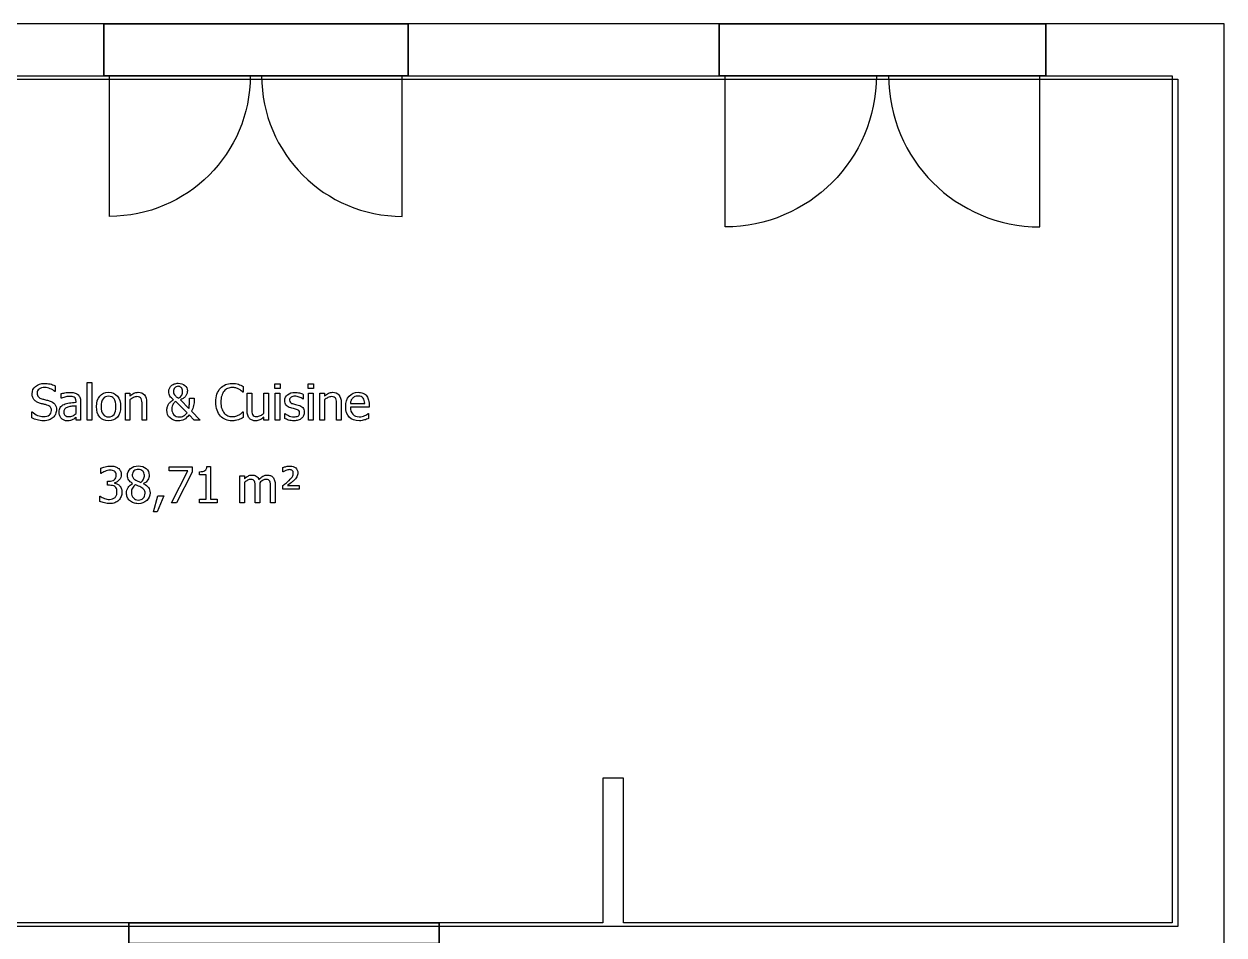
# Model space of a CAD drawing. Extents: x 1 to 1199, y 1 to 1014.
# Drawn here: x 619 to 1199, y 458 to 898 of the extents above; entities that cross this region are included whole.
import ezdxf

# ---------------------------------------------------------------- set-up
doc = ezdxf.new("R2010")
doc.units = 0
doc.layers.get('0').update_dxf_attribs({"linetype": 'CONTINUOUS'})

msp = doc.modelspace()

# ---------------------------------------------------------------- linework, layer by layer
at = {"color": 7}
for points in [[(216.076721, 898.273952), (216.076721, 898.174068), (203.437614, 898.174068), (203.437653, 458.744381), (203.437653, 1.273983), (808.648499, 1.273983), (1198.57666, 1.274044), (1198.57666, 458.744381), (1198.57666, 898.273952)], [(657.18396, 898.274326), (804.18396, 898.274326), (804.18396, 873.273693), (657.18396, 873.273693), (657.18396, 898.274326), (657.18396, 898.274326), (804.18396, 898.274326), (804.18396, 873.273693), (657.18396, 873.273693), (657.18396, 898.274326)], [(657.18396, 898.273952), (657.18396, 873.273952), (804.18396, 873.273952), (804.18396, 898.273952), (657.18396, 898.273952), (657.18396, 873.273952), (804.18396, 873.273952), (804.18396, 898.273952)], [(954.502991, 898.274326), (1112.502991, 898.274326), (1112.502991, 873.273693), (954.502991, 873.273693), (954.502991, 898.274326), (954.502991, 898.274326), (1112.502991, 898.274326), (1112.502991, 873.273693), (954.502991, 873.273693), (954.502991, 898.274326)], [(954.502991, 898.273952), (954.502991, 873.273952), (1112.502991, 873.273952), (1112.502991, 898.273952), (954.502991, 898.273952), (954.502991, 873.273952), (1112.502991, 873.273952), (1112.502991, 898.273952)], [(1173.57666, 873.273952), (1173.57666, 463.744381), (908.341736, 463.744381), (908.341736, 533.74432), (898.341736, 533.74432), (898.341736, 463.744381), (228.437652, 463.744381), (228.437617, 873.273952)], [(1176.314552, 462.019605), (231.175689, 462.019707), (231.175723, 871.549187), (1176.31457, 871.549192)], [(651.2915, 706.784), (649.088375, 706.784), (649.088375, 725.018375), (651.2915, 725.018375), (651.2915, 706.784)], [(742.314938, 722.06525), (739.799313, 722.06525), (739.799313, 724.3465), (742.314938, 724.3465), (742.314938, 722.06525)], [(742.158688, 706.784), (739.955563, 706.784), (739.955563, 719.87775), (742.158688, 719.87775), (742.158688, 706.784)], [(758.51025, 722.06525), (755.994625, 722.06525), (755.994625, 724.3465), (758.51025, 724.3465), (758.51025, 722.06525)], [(758.354, 706.784), (756.150875, 706.784), (756.150875, 719.87775), (758.354, 719.87775), (758.354, 706.784)], [(693.080563, 717.4715)], [(643.756344, 710.00275)], [(663.025875, 713.330875)], [(665.2915, 713.330875)], [(697.377438, 710.31525)], [(628.119625, 706.4715)], [(719.111813, 706.4715)], [(748.939938, 706.4715)], [(780.658688, 706.4715)], [(660.147375, 682.56525)], [(676.764563, 680.174625)], [(699.866125, 681.62775), (692.31925, 666.784), (689.81925, 666.784), (697.81925, 682.19025), (688.788, 682.19025), (688.788, 684.237125), (699.866125, 684.237125), (699.866125, 681.62775)], [(677.092688, 671.424625)], [(686.2255, 670.12775), (682.94425, 662.44025), (681.241125, 662.44025), (683.303625, 670.12775), (686.2255, 670.12775)], [(673.811438, 666.37775)], [(669.210995, 463.744381), (669.210994, 453.744381), (819.210999, 453.744381), (819.210999, 463.744381), (669.210995, 463.744381), (669.210994, 453.744381), (819.210999, 453.744381), (819.210999, 463.744381)], [(669.210999, 463.744686), (819.210999, 463.744686), (819.210999, 453.744075), (669.210999, 453.744075), (669.210999, 463.744686), (669.210999, 463.744686), (819.210999, 463.744686), (819.210999, 453.744075), (669.210999, 453.744075), (669.210999, 463.744686)]]:
    msp.add_lwpolyline(points, close=True, dxfattribs=at)
for points in [[(659.940216, 805.28619), (659.940216, 873.273693), (727.927734, 873.273693)], [(801.427673, 805.28619), (801.427734, 873.273693), (733.440186, 873.273693)], [(957.465515, 800.198696), (957.465515, 873.273693), (1030.540527, 873.273693)], [(1109.540466, 800.198696), (1109.540466, 873.273693), (1036.465454, 873.273693)], [(633.57275, 723.424625), (633.57275, 720.643375), (633.400875, 720.643375)], [(636.725094, 717.362125), (636.600094, 717.362125), (636.600094, 719.5965)], [(669.76025, 716.56525), (669.76025, 706.784), (667.557125, 706.784), (667.557125, 719.87775), (669.76025, 719.87775), (669.76025, 718.424625)], [(724.533688, 723.080875), (724.533688, 720.268375), (724.346188, 720.268375)], [(726.432125, 711.37775), (726.432125, 719.87775), (728.63525, 719.87775), (728.63525, 712.424625)], [(734.525875, 710.0965), (734.525875, 719.87775), (736.729, 719.87775), (736.729, 706.784), (736.729, 706.784)], [(753.580563, 719.237125), (753.580563, 716.893375), (753.455563, 716.893375)], [(763.7915, 716.56525), (763.7915, 706.784), (761.588375, 706.784), (761.588375, 719.87775), (763.7915, 719.87775), (763.7915, 718.424625)], [(643.756344, 715.393375), (643.756344, 715.81525)], [(645.943844, 715.737125), (645.943844, 706.784), (643.756344, 706.784), (643.756344, 708.174625), (643.756344, 708.174625)], [(643.756344, 710.00275), (643.756344, 713.643375)], [(677.854, 706.784), (675.650875, 706.784), (675.650875, 714.237125)], [(677.854, 715.284), (677.854, 706.784), (677.854, 706.784)], [(697.377438, 710.31525), (691.986813, 715.830875)], [(694.189938, 716.643375), (698.314938, 712.393375)], [(698.549313, 717.44025), (700.830563, 717.44025), (700.830563, 716.31525)], [(771.88525, 706.784), (769.682125, 706.784), (769.682125, 714.237125)], [(771.88525, 715.284), (771.88525, 706.784), (771.88525, 706.784)], [(776.314938, 714.784), (783.236813, 714.784), (783.236813, 714.784)], [(785.377438, 714.299625), (785.377438, 713.0965), (776.314938, 713.0965)], [(622.38525, 707.830875), (622.38525, 710.737125), (622.5415, 710.737125)], [(703.783688, 706.784), (700.783688, 706.784), (698.393063, 709.284)], [(699.596188, 711.0965), (703.783688, 706.784), (703.783688, 706.784)], [(724.361813, 710.737125), (724.533688, 710.737125), (724.533688, 707.9715)], [(736.729, 706.784), (734.525875, 706.784), (734.525875, 708.237125)], [(744.580563, 707.56525), (744.580563, 710.049625), (744.705563, 710.049625)], [(785.002438, 709.987125), (785.127438, 709.987125), (785.127438, 707.580875)], [(655.928625, 681.049625), (655.788, 681.049625), (655.788, 683.518375)], [(711.889563, 666.784), (703.389563, 666.784), (703.389563, 668.56525), (706.545813, 668.56525), (706.545813, 680.268375), (703.389563, 680.268375), (703.389563, 681.862125)], [(706.983313, 684.299625), (708.795813, 684.299625), (708.795813, 668.56525), (711.889563, 668.56525), (711.889563, 666.784), (711.889563, 666.784)], [(725.13175, 676.56525), (725.13175, 666.784), (722.928625, 666.784), (722.928625, 679.87775), (725.13175, 679.87775), (725.13175, 678.424625)], [(743.913, 681.768375), (743.7255, 681.768375), (743.7255, 683.87775)], [(659.866125, 675.268375), (658.866125, 675.268375), (658.866125, 677.2215), (659.63175, 677.2215)], [(662.3505, 676.4715), (662.3505, 676.31525)], [(671.092688, 676.0965), (671.092688, 676.174625)], [(676.405188, 676.080875), (676.405188, 676.00275)], [(732.56925, 675.393375), (732.56925, 666.784), (730.366125, 666.784), (730.366125, 674.362125)], [(739.991125, 675.393375), (739.991125, 666.784), (737.788, 666.784), (737.788, 666.784)], [(737.788, 666.784), (737.788, 674.362125)], [(751.647375, 673.424625), (743.663, 673.424625), (743.663, 675.205875)], [(747.303625, 676.19025), (745.866125, 675.112125), (751.647375, 675.112125), (751.647375, 673.424625), (751.647375, 673.424625)], [(655.303625, 667.50275), (655.303625, 669.9715), (655.459875, 669.9715)]]:
    msp.add_lwpolyline(points, dxfattribs=at)
for points in [[(727.927734, 873.273693), (727.927734, 835.725231), (697.488647, 805.28619), (659.940216, 805.28619)], [(733.440186, 873.273693), (733.440186, 835.725231), (763.879211, 805.28619), (801.427673, 805.28619)], [(1030.540527, 873.273693), (1030.540527, 832.915493), (997.82373, 800.198696), (957.465515, 800.198696)], [(1036.465454, 873.273693), (1036.465454, 832.915493), (1069.182251, 800.198696), (1109.540466, 800.198696)], [(622.51025, 719.56525), (622.51025, 720.9715), (623.062333, 722.153792), (624.1665, 723.112125)], [(622.807125, 717.760562), (622.609208, 718.276187), (622.51025, 718.87775), (622.51025, 719.56525)], [(624.1665, 723.112125), (625.270667, 724.070458), (626.676917, 724.549625), (628.38525, 724.549625)], [(625.924313, 721.791812), (625.262854, 721.286604), (624.932125, 720.622542), (624.932125, 719.799625)], [(624.932125, 719.799625), (624.932125, 719.060042), (625.127438, 718.4715), (625.518063, 718.034)], [(628.5415, 722.549625), (627.458167, 722.549625), (626.585771, 722.297021), (625.924313, 721.791812)], [(628.38525, 724.549625), (629.364417, 724.549625), (630.288896, 724.453271), (631.158688, 724.260562)], [(631.268063, 721.979312), (630.398271, 722.359521), (629.489417, 722.549625), (628.5415, 722.549625)], [(631.158688, 724.260562), (632.028479, 724.067854), (632.833167, 723.789208), (633.57275, 723.424625)], [(633.400875, 720.643375), (632.848792, 721.153792), (632.137854, 721.599104), (631.268063, 721.979312)], [(636.600094, 719.5965), (637.006344, 719.711083), (637.587073, 719.838687), (638.342281, 719.979312)], [(638.342281, 719.979312), (639.09749, 720.119937), (639.850094, 720.19025), (640.600094, 720.19025)], [(640.600094, 720.19025), (641.495927, 720.19025), (642.251135, 720.119937), (642.865719, 719.979312)], [(642.865719, 719.979312), (643.480302, 719.838687), (644.037594, 719.586083), (644.537594, 719.2215)], [(644.537594, 719.2215), (645.006344, 718.856917), (645.357906, 718.390771), (645.592281, 717.823062)], [(655.213375, 718.424625), (656.286292, 719.632958), (657.702958, 720.237125), (659.463375, 720.237125)], [(659.463375, 720.237125), (661.223792, 720.237125), (662.63525, 719.632958), (663.69775, 718.424625)], [(669.76025, 718.424625), (670.4165, 719.007958), (671.064938, 719.455875), (671.705563, 719.768375)], [(671.705563, 719.768375), (672.346188, 720.080875), (673.020667, 720.237125), (673.729, 720.237125)], [(673.729, 720.237125), (675.020667, 720.237125), (676.031083, 719.812646), (676.76025, 718.963687)], [(688.518063, 720.549625), (688.518063, 721.112125), (688.627438, 721.62775), (688.846188, 722.0965)], [(689.104, 718.338687), (688.713375, 718.927229), (688.518063, 719.664208), (688.518063, 720.549625)], [(688.846188, 722.0965), (689.064938, 722.56525), (689.356604, 722.981917), (689.721188, 723.3465)], [(689.721188, 723.3465), (690.096188, 723.711083), (690.583167, 724.010562), (691.182125, 724.244937)], [(691.408688, 722.424625), (691.012854, 721.955875), (690.814938, 721.367333), (690.814938, 720.659)], [(690.814938, 720.659), (690.814938, 720.3465), (690.843583, 720.078271), (690.900875, 719.854312)], [(690.900875, 719.854312), (690.958167, 719.630354), (691.080563, 719.372542), (691.268063, 719.080875)], [(691.182125, 724.244937), (691.781083, 724.479312), (692.434729, 724.5965), (693.143063, 724.5965)], [(693.049313, 723.12775), (692.351396, 723.12775), (691.804521, 722.893375), (691.408688, 722.424625)], [(694.588375, 722.50275), (694.145667, 722.919417), (693.632646, 723.12775), (693.049313, 723.12775)], [(693.143063, 724.5965), (694.434729, 724.5965), (695.492021, 724.255354), (696.314938, 723.573062)], [(695.252438, 720.737125), (695.252438, 721.497542), (695.031083, 722.086083), (694.588375, 722.50275)], [(694.830563, 718.893375), (694.965979, 719.164208), (695.070146, 719.453271), (695.143063, 719.760562)], [(695.143063, 719.760562), (695.215979, 720.067854), (695.252438, 720.393375), (695.252438, 720.737125)], [(696.314938, 723.573062), (697.137854, 722.890771), (697.549313, 722.023583), (697.549313, 720.9715)], [(697.400875, 719.791812), (697.301917, 719.380354), (697.122229, 718.981917), (696.861813, 718.5965)], [(697.549313, 720.9715), (697.549313, 720.5965), (697.499833, 720.203271), (697.400875, 719.791812)], [(711.299313, 715.487125), (711.299313, 716.955875), (711.484208, 718.231917), (711.854, 719.31525)], [(711.854, 719.31525), (712.223792, 720.398583), (712.762854, 721.341292), (713.471188, 722.143375)], [(713.471188, 722.143375), (714.169104, 722.924625), (714.994625, 723.520979), (715.94775, 723.932437)], [(715.268063, 720.768375), (714.778479, 720.174625), (714.395667, 719.427229), (714.119625, 718.526187)], [(717.01025, 722.112125), (716.348792, 721.810042), (715.768063, 721.362125), (715.268063, 720.768375)], [(715.94775, 723.932437), (716.900875, 724.343896), (717.965979, 724.549625), (719.143063, 724.549625)], [(719.127438, 722.56525), (718.377438, 722.56525), (717.671708, 722.414208), (717.01025, 722.112125)], [(720.939938, 722.330875), (720.419104, 722.487125), (719.814938, 722.56525), (719.127438, 722.56525)], [(719.143063, 724.549625), (719.726396, 724.549625), (720.275875, 724.507958), (720.7915, 724.424625)], [(720.7915, 724.424625), (721.307125, 724.341292), (721.783688, 724.231917), (722.221188, 724.0965)], [(722.393063, 721.737125), (721.945146, 721.976708), (721.460771, 722.174625), (720.939938, 722.330875)], [(722.221188, 724.0965), (722.596188, 723.981917), (722.979, 723.836083), (723.369625, 723.659)], [(723.564938, 720.948062), (723.242021, 721.213687), (722.851396, 721.476708), (722.393063, 721.737125)], [(723.369625, 723.659), (723.76025, 723.481917), (724.148271, 723.289208), (724.533688, 723.080875)], [(724.346188, 720.268375), (724.148271, 720.455875), (723.887854, 720.682437), (723.564938, 720.948062)], [(745.979, 719.080875), (746.869625, 719.820458), (748.054521, 720.19025), (749.533688, 720.19025)], [(749.533688, 720.19025), (750.262854, 720.19025), (750.994625, 720.101708), (751.729, 719.924625)], [(751.729, 719.924625), (752.463375, 719.747542), (753.080563, 719.518375), (753.580563, 719.237125)], [(763.7915, 718.424625), (764.44775, 719.007958), (765.096188, 719.455875), (765.736813, 719.768375)], [(765.736813, 719.768375), (766.377438, 720.080875), (767.051917, 720.237125), (767.76025, 720.237125)], [(767.76025, 720.237125), (769.051917, 720.237125), (770.062333, 719.812646), (770.7915, 718.963687)], [(775.744625, 718.3465), (776.864417, 719.606917), (778.325354, 720.237125), (780.127438, 720.237125)], [(780.127438, 720.237125), (780.939938, 720.237125), (781.658688, 720.119937), (782.283688, 719.885562)], [(782.283688, 719.885562), (782.908688, 719.651187), (783.455563, 719.284), (783.924313, 718.784)], [(623.650875, 716.409), (623.286292, 716.794417), (623.005042, 717.244937), (622.807125, 717.760562)], [(624.9165, 715.455875), (624.437333, 715.695458), (624.015458, 716.013167), (623.650875, 716.409)], [(626.525875, 714.862125), (625.932125, 715.018375), (625.395667, 715.216292), (624.9165, 715.455875)], [(625.518063, 718.034), (625.908688, 717.5965), (626.473792, 717.278792), (627.213375, 717.080875)], [(628.205563, 714.448062), (627.762854, 714.547021), (627.202958, 714.685042), (626.525875, 714.862125)], [(627.213375, 717.080875), (627.702958, 716.945458), (628.304521, 716.794417), (629.018063, 716.62775)], [(629.682125, 714.06525), (629.140458, 714.2215), (628.648271, 714.349104), (628.205563, 714.448062)], [(629.018063, 716.62775), (629.731604, 716.461083), (630.32275, 716.304833), (630.7915, 716.159)], [(631.32275, 713.0965), (630.979, 713.534), (630.432125, 713.856917), (629.682125, 714.06525)], [(630.7915, 716.159), (631.989417, 715.794417), (632.867021, 715.239729), (633.424313, 714.494937)], [(633.424313, 714.494937), (633.981604, 713.750146), (634.26025, 712.836083), (634.26025, 711.75275)], [(636.107906, 712.893375), (636.488115, 713.528792), (637.094885, 714.034), (637.928219, 714.409)], [(638.787594, 718.018375), (638.100094, 717.862125), (637.412594, 717.643375), (636.725094, 717.362125)], [(637.928219, 714.409), (638.657385, 714.75275), (639.521969, 714.987125), (640.521969, 715.112125)], [(640.584469, 718.25275), (640.074052, 718.25275), (639.475094, 718.174625), (638.787594, 718.018375)], [(641.771969, 713.448062), (640.969885, 713.369937), (640.324052, 713.25275), (639.834469, 713.0965)], [(640.521969, 715.112125), (641.521969, 715.237125), (642.600094, 715.330875), (643.756344, 715.393375)], [(641.834469, 718.159), (641.428219, 718.2215), (641.011552, 718.25275), (640.584469, 718.25275)], [(643.756344, 713.643375), (643.23551, 713.591292), (642.574052, 713.526187), (641.771969, 713.448062)], [(642.865719, 717.799625), (642.584469, 717.976708), (642.240719, 718.0965), (641.834469, 718.159)], [(643.521969, 717.073062), (643.365719, 717.390771), (643.146969, 717.632958), (642.865719, 717.799625)], [(643.756344, 715.81525), (643.756344, 716.336083), (643.678219, 716.755354), (643.521969, 717.073062)], [(645.592281, 717.823062), (645.826656, 717.255354), (645.943844, 716.560042), (645.943844, 715.737125)], [(653.604, 713.330875), (653.604, 715.518375), (654.140458, 717.216292), (655.213375, 718.424625)], [(656.807125, 717.104312), (656.182125, 716.276187), (655.869625, 715.018375), (655.869625, 713.330875)], [(659.463375, 718.3465), (658.317542, 718.3465), (657.432125, 717.932437), (656.807125, 717.104312)], [(662.096188, 717.104312), (661.476396, 717.932437), (660.598792, 718.3465), (659.463375, 718.3465)], [(663.025875, 713.330875), (663.025875, 715.018375), (662.715979, 716.276187), (662.096188, 717.104312)], [(663.69775, 718.424625), (664.76025, 717.216292), (665.2915, 715.518375), (665.2915, 713.330875)], [(671.463375, 717.705875), (670.880042, 717.414208), (670.312333, 717.034), (669.76025, 716.56525)], [(673.1665, 718.143375), (672.614417, 718.143375), (672.046708, 717.997542), (671.463375, 717.705875)], [(674.471188, 717.901187), (674.153479, 718.062646), (673.718583, 718.143375), (673.1665, 718.143375)], [(675.229, 717.174625), (675.0415, 717.497542), (674.788896, 717.739729), (674.471188, 717.901187)], [(675.557125, 715.924625), (675.494625, 716.445458), (675.38525, 716.862125), (675.229, 717.174625)], [(675.650875, 714.237125), (675.650875, 714.841292), (675.619625, 715.403792), (675.557125, 715.924625)], [(676.76025, 718.963687), (677.489417, 718.114729), (677.854, 716.888167), (677.854, 715.284)], [(687.908688, 713.369937), (688.096188, 713.895979), (688.346188, 714.367333), (688.658688, 714.784)], [(688.658688, 714.784), (688.971188, 715.19025), (689.325354, 715.549625), (689.721188, 715.862125)], [(690.861813, 716.659), (690.080563, 717.19025), (689.494625, 717.750146), (689.104, 718.338687)], [(689.721188, 715.862125), (690.117021, 716.174625), (690.497229, 716.44025), (690.861813, 716.659)], [(690.252438, 713.541812), (690.106604, 713.099104), (690.033688, 712.632958), (690.033688, 712.143375)], [(690.752438, 714.612125), (690.564938, 714.341292), (690.398271, 713.984521), (690.252438, 713.541812)], [(691.393063, 715.385562), (691.195146, 715.213687), (690.981604, 714.955875), (690.752438, 714.612125)], [(691.268063, 719.080875), (691.434729, 718.841292), (691.663896, 718.583479), (691.955563, 718.307437)], [(691.986813, 715.830875), (691.788896, 715.705875), (691.590979, 715.557437), (691.393063, 715.385562)], [(691.955563, 718.307437), (692.247229, 718.031396), (692.622229, 717.75275), (693.080563, 717.4715)], [(693.080563, 717.4715), (693.518063, 717.617333), (693.880042, 717.81525), (694.1665, 718.06525)], [(694.1665, 718.06525), (694.452958, 718.31525), (694.674313, 718.591292), (694.830563, 718.893375)], [(695.854, 717.518375), (695.432125, 717.185042), (694.877438, 716.893375), (694.189938, 716.643375)], [(696.861813, 718.5965), (696.611813, 718.211083), (696.275875, 717.851708), (695.854, 717.518375)], [(698.314938, 712.393375), (698.419104, 713.039208), (698.484208, 713.739729), (698.51025, 714.494937)], [(698.51025, 714.494937), (698.536292, 715.250146), (698.549313, 716.231917), (698.549313, 717.44025)], [(700.5415, 713.776187), (700.348792, 712.833479), (700.033688, 711.94025), (699.596188, 711.0965)], [(700.830563, 716.31525), (700.830563, 715.56525), (700.734208, 714.718896), (700.5415, 713.776187)], [(711.869625, 711.588687), (711.489417, 712.718896), (711.299313, 714.018375), (711.299313, 715.487125)], [(714.119625, 718.526187), (713.843583, 717.625146), (713.705563, 716.612125), (713.705563, 715.487125)], [(713.705563, 715.487125), (713.705563, 714.299625), (713.851396, 713.273583), (714.143063, 712.409)], [(744.643063, 716.19025), (744.643063, 717.37775), (745.088375, 718.341292), (745.979, 719.080875)], [(745.32275, 714.00275), (744.869625, 714.606917), (744.643063, 715.336083), (744.643063, 716.19025)], [(747.502438, 712.659), (746.502438, 712.950667), (745.775875, 713.398583), (745.32275, 714.00275)], [(747.643063, 717.869937), (747.143063, 717.562646), (746.893063, 717.101708), (746.893063, 716.487125)], [(746.893063, 716.487125), (746.893063, 715.945458), (747.0415, 715.539208), (747.338375, 715.268375)], [(747.338375, 715.268375), (747.63525, 714.997542), (748.111813, 714.773583), (748.768063, 714.5965)], [(749.486813, 718.330875), (748.757646, 718.330875), (748.143063, 718.177229), (747.643063, 717.869937)], [(748.768063, 714.5965), (749.101396, 714.513167), (749.468583, 714.429833), (749.869625, 714.3465)], [(751.57275, 717.94025), (750.880042, 718.200667), (750.184729, 718.330875), (749.486813, 718.330875)], [(749.869625, 714.3465), (750.270667, 714.263167), (750.695146, 714.169417), (751.143063, 714.06525)], [(751.143063, 714.06525), (752.111813, 713.825667), (752.838375, 713.424625), (753.32275, 712.862125)], [(753.455563, 716.893375), (752.893063, 717.330875), (752.265458, 717.679833), (751.57275, 717.94025)], [(765.494625, 717.705875), (764.911292, 717.414208), (764.343583, 717.034), (763.7915, 716.56525)], [(767.19775, 718.143375), (766.645667, 718.143375), (766.077958, 717.997542), (765.494625, 717.705875)], [(768.502438, 717.901187), (768.184729, 718.062646), (767.749833, 718.143375), (767.19775, 718.143375)], [(769.26025, 717.174625), (769.07275, 717.497542), (768.820146, 717.739729), (768.502438, 717.901187)], [(769.588375, 715.924625), (769.525875, 716.445458), (769.4165, 716.862125), (769.26025, 717.174625)], [(769.682125, 714.237125), (769.682125, 714.841292), (769.650875, 715.403792), (769.588375, 715.924625)], [(770.7915, 718.963687), (771.520667, 718.114729), (771.88525, 716.888167), (771.88525, 715.284)], [(774.064938, 713.25275), (774.064938, 715.388167), (774.624833, 717.086083), (775.744625, 718.3465)], [(776.63525, 716.25275), (776.463375, 715.836083), (776.356604, 715.3465), (776.314938, 714.784)], [(777.393063, 717.393375), (777.059729, 717.049625), (776.807125, 716.669417), (776.63525, 716.25275)], [(778.51025, 718.159), (778.098792, 717.981917), (777.726396, 717.726708), (777.393063, 717.393375)], [(780.002438, 718.424625), (779.419104, 718.424625), (778.921708, 718.336083), (778.51025, 718.159)], [(781.494625, 718.166812), (781.093583, 718.338687), (780.596188, 718.424625), (780.002438, 718.424625)], [(782.486813, 717.409), (782.226396, 717.742333), (781.895667, 717.994937), (781.494625, 718.166812)], [(783.018063, 716.323062), (782.893063, 716.755354), (782.715979, 717.117333), (782.486813, 717.409)], [(783.236813, 714.784), (783.215979, 715.37775), (783.143063, 715.890771), (783.018063, 716.323062)], [(783.924313, 718.784), (784.393063, 718.284), (784.752438, 717.672021), (785.002438, 716.948062)], [(785.002438, 716.948062), (785.252438, 716.224104), (785.377438, 715.341292), (785.377438, 714.299625)], [(624.88525, 706.862125), (623.999833, 707.122542), (623.1665, 707.445458), (622.38525, 707.830875)], [(622.5415, 710.737125), (623.312333, 710.018375), (624.182125, 709.461083), (625.150875, 709.06525)], [(625.150875, 709.06525), (626.119625, 708.669417), (627.051917, 708.4715), (627.94775, 708.4715)], [(627.94775, 708.4715), (629.229, 708.4715), (630.19775, 708.739729), (630.854, 709.276187)], [(632.6665, 708.049625), (632.104, 707.539208), (631.471188, 707.148583), (630.768063, 706.87775)], [(630.854, 709.276187), (631.51025, 709.812646), (631.838375, 710.518375), (631.838375, 711.393375)], [(631.838375, 711.393375), (631.838375, 712.091292), (631.6665, 712.659), (631.32275, 713.0965)], [(633.838375, 709.737125), (633.557125, 709.070458), (633.1665, 708.507958), (632.6665, 708.049625)], [(634.26025, 711.75275), (634.26025, 711.075667), (634.119625, 710.403792), (633.838375, 709.737125)], [(635.537594, 710.580875), (635.537594, 711.487125), (635.727698, 712.257958), (636.107906, 712.893375)], [(635.850094, 708.916812), (635.64176, 709.442854), (635.537594, 709.997542), (635.537594, 710.580875)], [(636.693844, 707.580875), (636.339677, 707.945458), (636.058427, 708.390771), (635.850094, 708.916812)], [(638.381344, 712.276187), (637.995927, 711.906396), (637.803219, 711.388167), (637.803219, 710.7215)], [(637.803219, 710.7215), (637.803219, 709.9715), (638.014156, 709.406396), (638.436031, 709.026187)], [(639.834469, 713.0965), (639.251135, 712.919417), (638.76676, 712.645979), (638.381344, 712.276187)], [(638.436031, 709.026187), (638.857906, 708.645979), (639.475094, 708.455875), (640.287594, 708.455875)], [(640.287594, 708.455875), (640.98551, 708.455875), (641.615719, 708.604312), (642.178219, 708.901187)], [(643.037594, 707.62775), (642.73551, 707.388167), (642.443844, 707.195458), (642.162594, 707.049625)], [(642.178219, 708.901187), (642.740719, 709.198062), (643.26676, 709.56525), (643.756344, 710.00275)], [(643.756344, 708.174625), (643.57926, 708.049625), (643.339677, 707.867333), (643.037594, 707.62775)], [(655.1665, 708.284), (654.124833, 709.523583), (653.604, 711.205875), (653.604, 713.330875)], [(659.463375, 706.424625), (657.640458, 706.424625), (656.208167, 707.044417), (655.1665, 708.284)], [(655.869625, 713.330875), (655.869625, 711.685042), (656.182125, 710.437646), (656.807125, 709.588687)], [(656.807125, 709.588687), (657.432125, 708.739729), (658.317542, 708.31525), (659.463375, 708.31525)], [(659.463375, 708.31525), (660.598792, 708.31525), (661.476396, 708.731917), (662.096188, 709.56525)], [(663.69775, 708.2215), (662.63525, 707.023583), (661.223792, 706.424625), (659.463375, 706.424625)], [(662.096188, 709.56525), (662.715979, 710.398583), (663.025875, 711.653792), (663.025875, 713.330875)], [(665.2915, 713.330875), (665.2915, 711.122542), (664.76025, 709.419417), (663.69775, 708.2215)], [(687.627438, 711.580875), (687.627438, 712.247542), (687.721188, 712.843896), (687.908688, 713.369937)], [(689.174313, 707.8465), (688.143063, 708.794417), (687.627438, 710.039208), (687.627438, 711.580875)], [(693.080563, 706.424625), (691.507646, 706.424625), (690.205563, 706.898583), (689.174313, 707.8465)], [(690.033688, 712.143375), (690.033688, 711.028792), (690.364417, 710.114729), (691.025875, 709.401187)], [(691.025875, 709.401187), (691.687333, 708.687646), (692.580563, 708.330875), (693.705563, 708.330875)], [(693.705563, 708.330875), (694.455563, 708.330875), (695.130042, 708.489729), (695.729, 708.807437)], [(695.729, 708.807437), (696.327958, 709.125146), (696.877438, 709.62775), (697.377438, 710.31525)], [(698.393063, 709.284), (697.590979, 708.263167), (696.770667, 707.531396), (695.932125, 707.088687)], [(713.486813, 708.75275), (712.788896, 709.513167), (712.249833, 710.458479), (711.869625, 711.588687)], [(715.963375, 707.041812), (715.01025, 707.422021), (714.184729, 707.992333), (713.486813, 708.75275)], [(714.143063, 712.409), (714.434729, 711.544417), (714.830563, 710.81525), (715.330563, 710.2215)], [(715.330563, 710.2215), (715.809729, 709.638167), (716.377438, 709.200667), (717.033688, 708.909)], [(717.033688, 708.909), (717.689938, 708.617333), (718.387854, 708.4715), (719.127438, 708.4715)], [(719.127438, 708.4715), (719.794104, 708.4715), (720.413896, 708.554833), (720.986813, 708.7215)], [(720.986813, 708.7215), (721.559729, 708.888167), (722.064938, 709.0965), (722.502438, 709.3465)], [(722.502438, 709.3465), (722.939938, 709.586083), (723.314938, 709.833479), (723.627438, 710.088687)], [(724.533688, 707.9715), (724.148271, 707.794417), (723.786292, 707.622542), (723.44775, 707.455875)], [(723.627438, 710.088687), (723.939938, 710.343896), (724.184729, 710.560042), (724.361813, 710.737125)], [(726.744625, 709.12775), (726.536292, 709.742333), (726.432125, 710.492333), (726.432125, 711.37775)], [(727.619625, 707.5965), (727.244625, 708.00275), (726.952958, 708.513167), (726.744625, 709.12775)], [(728.63525, 712.424625), (728.63525, 711.726708), (728.661292, 711.148583), (728.713375, 710.69025)], [(728.713375, 710.69025), (728.765458, 710.231917), (728.880042, 709.830875), (729.057125, 709.487125)], [(729.057125, 709.487125), (729.234208, 709.153792), (729.479, 708.909), (729.7915, 708.75275)], [(729.7915, 708.75275), (730.104, 708.5965), (730.546708, 708.518375), (731.119625, 708.518375)], [(731.119625, 708.518375), (731.661292, 708.518375), (732.236813, 708.672021), (732.846188, 708.979312)], [(734.525875, 708.237125), (733.838375, 707.643375), (733.189938, 707.192854), (732.580563, 706.885562)], [(732.846188, 708.979312), (733.455563, 709.286604), (734.015458, 709.659), (734.525875, 710.0965)], [(744.705563, 710.049625), (744.893063, 709.893375), (745.114417, 709.726708), (745.369625, 709.549625)], [(745.369625, 709.549625), (745.624833, 709.372542), (745.960771, 709.185042), (746.377438, 708.987125)], [(746.377438, 708.987125), (746.752438, 708.820458), (747.163896, 708.669417), (747.611813, 708.534)], [(748.76025, 712.3465), (748.307125, 712.44025), (747.887854, 712.544417), (747.502438, 712.659)], [(747.611813, 708.534), (748.059729, 708.398583), (748.528479, 708.330875), (749.018063, 708.330875)], [(749.861813, 712.112125), (749.580563, 712.174625), (749.213375, 712.25275), (748.76025, 712.3465)], [(749.018063, 708.330875), (749.372229, 708.330875), (749.747229, 708.372542), (750.143063, 708.455875)], [(751.377438, 711.432437), (751.096188, 711.698062), (750.590979, 711.924625), (749.861813, 712.112125)], [(750.143063, 708.455875), (750.538896, 708.539208), (750.835771, 708.643375), (751.033688, 708.768375)], [(751.033688, 708.768375), (751.304521, 708.945458), (751.499833, 709.135562), (751.619625, 709.338687)], [(752.736813, 707.659), (752.268063, 707.273583), (751.739417, 706.979312), (751.150875, 706.776187)], [(751.799313, 710.25275), (751.799313, 710.773583), (751.658688, 711.166812), (751.377438, 711.432437)], [(751.619625, 709.338687), (751.739417, 709.541812), (751.799313, 709.8465), (751.799313, 710.25275)], [(753.721188, 708.963687), (753.502438, 708.458479), (753.174313, 708.023583), (752.736813, 707.659)], [(753.32275, 712.862125), (753.807125, 712.299625), (754.049313, 711.534), (754.049313, 710.56525)], [(754.049313, 710.56525), (754.049313, 710.00275), (753.939938, 709.468896), (753.721188, 708.963687)], [(775.799313, 708.237125), (774.643063, 709.414208), (774.064938, 711.086083), (774.064938, 713.25275)], [(780.658688, 706.4715), (778.575354, 706.4715), (776.955563, 707.060042), (775.799313, 708.237125)], [(776.314938, 713.0965), (776.314938, 711.575667), (776.69775, 710.414208), (777.463375, 709.612125)], [(777.463375, 709.612125), (778.229, 708.810042), (779.283688, 708.409), (780.627438, 708.409)], [(780.627438, 708.409), (781.117021, 708.409), (781.593583, 708.463687), (782.057125, 708.573062)], [(782.057125, 708.573062), (782.520667, 708.682437), (782.939938, 708.820458), (783.314938, 708.987125)], [(783.314938, 708.987125), (783.710771, 709.164208), (784.046708, 709.338687), (784.32275, 709.510562)], [(784.32275, 709.510562), (784.598792, 709.682437), (784.825354, 709.841292), (785.002438, 709.987125)], [(628.119625, 706.4715), (626.848792, 706.4715), (625.770667, 706.601708), (624.88525, 706.862125)], [(630.768063, 706.87775), (630.064938, 706.606917), (629.182125, 706.4715), (628.119625, 706.4715)], [(637.967281, 706.729312), (637.482906, 706.932437), (637.058427, 707.216292), (636.693844, 707.580875)], [(639.506344, 706.424625), (638.964677, 706.424625), (638.451656, 706.526187), (637.967281, 706.729312)], [(641.037594, 706.588687), (640.67301, 706.479312), (640.162594, 706.424625), (639.506344, 706.424625)], [(642.162594, 707.049625), (641.777177, 706.851708), (641.402177, 706.698062), (641.037594, 706.588687)], [(695.932125, 707.088687), (695.093583, 706.645979), (694.143063, 706.424625), (693.080563, 706.424625)], [(719.111813, 706.4715), (717.965979, 706.4715), (716.9165, 706.661604), (715.963375, 707.041812)], [(720.807125, 706.5965), (720.374833, 706.513167), (719.809729, 706.4715), (719.111813, 706.4715)], [(722.221188, 706.9715), (721.710771, 706.804833), (721.239417, 706.679833), (720.807125, 706.5965)], [(723.44775, 707.455875), (723.109208, 707.289208), (722.700354, 707.12775), (722.221188, 706.9715)], [(728.939938, 706.705875), (728.434729, 706.893375), (727.994625, 707.19025), (727.619625, 707.5965)], [(730.5415, 706.424625), (729.979, 706.424625), (729.445146, 706.518375), (728.939938, 706.705875)], [(732.580563, 706.885562), (731.971188, 706.578271), (731.2915, 706.424625), (730.5415, 706.424625)], [(746.479, 706.823062), (745.713375, 707.057437), (745.080563, 707.304833), (744.580563, 707.56525)], [(748.939938, 706.4715), (748.064938, 706.4715), (747.244625, 706.588687), (746.479, 706.823062)], [(751.150875, 706.776187), (750.562333, 706.573062), (749.825354, 706.4715), (748.939938, 706.4715)], [(781.979, 706.56525), (781.630042, 706.50275), (781.189938, 706.4715), (780.658688, 706.4715)], [(783.143063, 706.8465), (782.715979, 706.7215), (782.327958, 706.62775), (781.979, 706.56525)], [(784.174313, 707.198062), (783.788896, 707.047021), (783.445146, 706.929833), (783.143063, 706.8465)], [(785.127438, 707.580875), (784.877438, 707.476708), (784.559729, 707.349104), (784.174313, 707.198062)], [(657.8505, 684.260562), (658.7255, 684.484521), (659.553625, 684.5965), (660.334875, 684.5965)], [(660.334875, 684.5965), (661.126542, 684.5965), (661.816646, 684.515771), (662.405188, 684.354312)], [(670.045813, 683.31525), (671.035396, 684.19025), (672.290604, 684.62775), (673.811438, 684.62775)], [(673.811438, 684.62775), (675.405188, 684.62775), (676.678625, 684.213687), (677.63175, 683.385562)], [(745.366125, 684.385562), (745.959875, 684.515771), (746.548417, 684.580875), (747.13175, 684.580875)], [(747.13175, 684.580875), (748.3505, 684.580875), (749.285396, 684.276187), (749.936438, 683.666812)], [(655.788, 683.518375), (656.288, 683.789208), (656.9755, 684.036604), (657.8505, 684.260562)], [(656.670813, 681.526187), (656.394771, 681.354312), (656.147375, 681.195458), (655.928625, 681.049625)], [(657.647375, 682.018375), (657.272375, 681.862125), (656.946854, 681.698062), (656.670813, 681.526187)], [(658.889563, 682.416812), (658.467688, 682.317854), (658.053625, 682.185042), (657.647375, 682.018375)], [(660.147375, 682.56525), (659.730708, 682.56525), (659.311438, 682.515771), (658.889563, 682.416812)], [(661.295813, 682.448062), (660.936438, 682.526187), (660.553625, 682.56525), (660.147375, 682.56525)], [(662.288, 682.034), (661.985917, 682.231917), (661.655188, 682.369937), (661.295813, 682.448062)], [(662.209875, 677.9715), (662.866125, 678.4715), (663.19425, 679.195458), (663.19425, 680.143375)], [(662.936438, 681.276187), (662.764563, 681.593896), (662.548417, 681.8465), (662.288, 682.034)], [(662.405188, 684.354312), (662.993729, 684.192854), (663.527583, 683.945458), (664.00675, 683.612125)], [(663.19425, 680.143375), (663.19425, 680.580875), (663.108313, 680.958479), (662.936438, 681.276187)], [(664.00675, 683.612125), (664.527583, 683.237125), (664.918208, 682.784), (665.178625, 682.25275)], [(665.56925, 680.393375), (665.56925, 679.435042), (665.251542, 678.591292), (664.616125, 677.862125)], [(665.178625, 682.25275), (665.439042, 681.7215), (665.56925, 681.101708), (665.56925, 680.393375)], [(668.561438, 680.034), (668.561438, 681.3465), (669.056229, 682.44025), (670.045813, 683.31525)], [(669.178625, 677.81525), (668.767167, 678.409), (668.561438, 679.148583), (668.561438, 680.034)], [(671.717688, 682.205875), (671.176021, 681.737125), (670.905188, 681.106917), (670.905188, 680.31525)], [(670.905188, 680.31525), (670.905188, 679.731917), (671.043208, 679.242333), (671.31925, 678.8465)], [(671.31925, 678.8465), (671.595292, 678.450667), (672.009354, 678.091292), (672.561438, 677.768375)], [(673.811438, 682.909), (672.957271, 682.909), (672.259354, 682.674625), (671.717688, 682.205875)], [(675.983313, 682.12775), (675.462479, 682.648583), (674.738521, 682.909), (673.811438, 682.909)], [(676.764563, 680.174625), (676.764563, 680.955875), (676.504146, 681.606917), (675.983313, 682.12775)], [(676.405188, 678.276187), (676.644771, 678.823062), (676.764563, 679.455875), (676.764563, 680.174625)], [(677.63175, 683.385562), (678.584875, 682.557437), (679.061438, 681.492333), (679.061438, 680.19025)], [(679.061438, 680.19025), (679.061438, 679.409), (678.834875, 678.635562), (678.38175, 677.869937)], [(703.389563, 681.862125), (704.577063, 681.862125), (705.454667, 682.031396), (706.022375, 682.369937)], [(706.022375, 682.369937), (706.590083, 682.708479), (706.910396, 683.351708), (706.983313, 684.299625)], [(725.13175, 678.424625), (725.715083, 678.997542), (726.288, 679.442854), (726.8505, 679.760562)], [(726.8505, 679.760562), (727.413, 680.078271), (728.038, 680.237125), (728.7255, 680.237125)], [(728.7255, 680.237125), (729.496333, 680.237125), (730.181229, 680.062646), (730.780188, 679.713687)], [(730.780188, 679.713687), (731.379146, 679.364729), (731.834875, 678.784), (732.147375, 677.9715)], [(732.147375, 677.9715), (732.803625, 678.7215), (733.449458, 679.286604), (734.084875, 679.666812)], [(734.084875, 679.666812), (734.720292, 680.047021), (735.407792, 680.237125), (736.147375, 680.237125)], [(736.147375, 680.237125), (736.709875, 680.237125), (737.222896, 680.148583), (737.686438, 679.9715)], [(737.686438, 679.9715), (738.149979, 679.794417), (738.553625, 679.513167), (738.897375, 679.12775)], [(738.897375, 679.12775), (739.241125, 678.731917), (739.509354, 678.237125), (739.702063, 677.643375)], [(743.7255, 683.87775), (744.2255, 684.086083), (744.772375, 684.255354), (745.366125, 684.385562)], [(745.209875, 682.494937), (744.657792, 682.260562), (744.2255, 682.018375), (743.913, 681.768375)], [(746.8505, 682.8465), (746.308833, 682.8465), (745.761958, 682.729312), (745.209875, 682.494937)], [(746.7255, 677.674625), (747.558833, 678.466292), (748.103104, 679.088687), (748.358313, 679.541812)], [(748.241125, 682.409), (747.907792, 682.700667), (747.44425, 682.8465), (746.8505, 682.8465)], [(748.741125, 681.159), (748.741125, 681.700667), (748.574458, 682.117333), (748.241125, 682.409)], [(748.358313, 679.541812), (748.613521, 679.994937), (748.741125, 680.534), (748.741125, 681.159)], [(750.452063, 679.393375), (750.144771, 678.778792), (749.56925, 678.091292), (748.7255, 677.330875)], [(749.936438, 683.666812), (750.587479, 683.057437), (750.913, 682.268375), (750.913, 681.299625)], [(750.913, 681.299625), (750.913, 680.643375), (750.759354, 680.007958), (750.452063, 679.393375)], [(659.63175, 677.2215), (660.69425, 677.2215), (661.553625, 677.4715), (662.209875, 677.9715)], [(661.31925, 675.135562), (660.871333, 675.224104), (660.386958, 675.268375), (659.866125, 675.268375)], [(662.491125, 674.643375), (662.157792, 674.882958), (661.767167, 675.047021), (661.31925, 675.135562)], [(664.616125, 677.862125), (663.980708, 677.132958), (663.2255, 676.669417), (662.3505, 676.4715)], [(662.3505, 676.31525), (662.715083, 676.242333), (663.105708, 676.119937), (663.522375, 675.948062)], [(663.248938, 673.69025), (663.066646, 674.0965), (662.814042, 674.414208), (662.491125, 674.643375)], [(663.522375, 672.12775), (663.522375, 672.763167), (663.431229, 673.284), (663.248938, 673.69025)], [(663.522375, 675.948062), (663.939042, 675.776187), (664.329667, 675.523583), (664.69425, 675.19025)], [(664.69425, 675.19025), (665.048417, 674.856917), (665.340083, 674.424625), (665.56925, 673.893375)], [(665.56925, 673.893375), (665.798417, 673.362125), (665.913, 672.7215), (665.913, 671.9715)], [(668.139563, 671.5965), (668.139563, 672.544417), (668.389563, 673.414208), (668.889563, 674.205875)], [(668.889563, 674.205875), (669.389563, 674.997542), (670.123938, 675.62775), (671.092688, 676.0965)], [(671.092688, 676.174625), (670.228104, 676.674625), (669.590083, 677.2215), (669.178625, 677.81525)], [(670.998938, 673.932437), (670.655188, 673.302229), (670.483313, 672.586083), (670.483313, 671.784)], [(672.498938, 675.518375), (671.842688, 675.091292), (671.342688, 674.562646), (670.998938, 673.932437)], [(673.991125, 674.901187), (673.548417, 675.073062), (673.051021, 675.278792), (672.498938, 675.518375)], [(672.561438, 677.768375), (672.801021, 677.632958), (673.170813, 677.448062), (673.670813, 677.213687)], [(673.670813, 677.213687), (674.170813, 676.979312), (674.623938, 676.794417), (675.030188, 676.659)], [(675.045813, 674.424625), (674.785396, 674.570458), (674.433833, 674.729312), (673.991125, 674.901187)], [(675.030188, 676.659), (675.707271, 677.19025), (676.165604, 677.729312), (676.405188, 678.276187)], [(676.670813, 673.135562), (676.389563, 673.557437), (675.847896, 673.987125), (675.045813, 674.424625)], [(678.38175, 677.869937), (677.928625, 677.104312), (677.269771, 676.507958), (676.405188, 676.080875)], [(676.405188, 676.00275), (677.426021, 675.534), (678.196854, 674.958479), (678.717688, 674.276187)], [(677.092688, 671.424625), (677.092688, 672.143375), (676.952063, 672.713687), (676.670813, 673.135562)], [(678.717688, 674.276187), (679.238521, 673.593896), (679.498938, 672.716292), (679.498938, 671.643375)], [(726.655188, 677.698062), (726.129146, 677.401187), (725.621333, 677.023583), (725.13175, 676.56525)], [(728.163, 678.143375), (727.683833, 678.143375), (727.181229, 677.994937), (726.655188, 677.698062)], [(729.327063, 677.916812), (729.040604, 678.067854), (728.652583, 678.143375), (728.163, 678.143375)], [(729.991125, 677.2215), (729.834875, 677.534), (729.613521, 677.765771), (729.327063, 677.916812)], [(730.295813, 676.026187), (730.248938, 676.541812), (730.147375, 676.94025), (729.991125, 677.2215)], [(730.366125, 674.362125), (730.366125, 674.955875), (730.342688, 675.510562), (730.295813, 676.026187)], [(734.13175, 677.729312), (733.610917, 677.453271), (733.074458, 677.049625), (732.522375, 676.518375)], [(732.522375, 676.518375), (732.522375, 676.393375), (732.530188, 676.237125), (732.545813, 676.049625)], [(732.545813, 676.049625), (732.561438, 675.862125), (732.56925, 675.643375), (732.56925, 675.393375)], [(735.584875, 678.143375), (735.136958, 678.143375), (734.652583, 678.005354), (734.13175, 677.729312)], [(736.75675, 677.916812), (736.465083, 678.067854), (736.074458, 678.143375), (735.584875, 678.143375)], [(737.428625, 677.2215), (737.272375, 677.534), (737.048417, 677.765771), (736.75675, 677.916812)], [(737.717688, 676.026187), (737.670813, 676.541812), (737.574458, 676.94025), (737.428625, 677.2215)], [(737.788, 674.362125), (737.788, 674.955875), (737.764563, 675.510562), (737.717688, 676.026187)], [(739.702063, 677.643375), (739.894771, 677.049625), (739.991125, 676.299625), (739.991125, 675.393375)], [(743.663, 675.205875), (744.267167, 675.664208), (744.842688, 676.106917), (745.389563, 676.534)], [(745.389563, 676.534), (745.936438, 676.961083), (746.38175, 677.341292), (746.7255, 677.674625)], [(748.7255, 677.330875), (748.31925, 676.976708), (747.845292, 676.5965), (747.303625, 676.19025)], [(657.467688, 666.737125), (656.608313, 666.945458), (655.886958, 667.200667), (655.303625, 667.50275)], [(655.459875, 669.9715), (655.959875, 669.617333), (656.623938, 669.276187), (657.452063, 668.948062)], [(657.452063, 668.948062), (658.280188, 668.619937), (659.105708, 668.455875), (659.928625, 668.455875)], [(659.928625, 668.455875), (660.407792, 668.455875), (660.886958, 668.531396), (661.366125, 668.682437)], [(661.366125, 668.682437), (661.845292, 668.833479), (662.246333, 669.080875), (662.56925, 669.424625)], [(664.366125, 668.034), (663.855708, 667.50275), (663.241125, 667.101708), (662.522375, 666.830875)], [(662.56925, 669.424625), (662.88175, 669.768375), (663.118729, 670.145979), (663.280188, 670.557437)], [(663.280188, 670.557437), (663.441646, 670.968896), (663.522375, 671.492333), (663.522375, 672.12775)], [(665.50675, 669.791812), (665.235917, 669.130354), (664.855708, 668.544417), (664.366125, 668.034)], [(665.913, 671.9715), (665.913, 671.179833), (665.777583, 670.453271), (665.50675, 669.791812)], [(668.514563, 669.557437), (668.264563, 670.198062), (668.139563, 670.87775), (668.139563, 671.5965)], [(669.639563, 667.893375), (669.139563, 668.362125), (668.764563, 668.916812), (668.514563, 669.557437)], [(671.452063, 666.768375), (670.743729, 667.028792), (670.139563, 667.403792), (669.639563, 667.893375)], [(670.483313, 671.784), (670.483313, 670.7215), (670.803625, 669.8465), (671.44425, 669.159)], [(671.44425, 669.159), (672.084875, 668.4715), (672.884354, 668.12775), (673.842688, 668.12775)], [(677.873938, 667.893375), (676.790604, 666.882958), (675.436438, 666.37775), (673.811438, 666.37775)], [(673.842688, 668.12775), (674.821854, 668.12775), (675.608313, 668.424625), (676.202063, 669.018375)], [(676.202063, 669.018375), (676.795813, 669.612125), (677.092688, 670.414208), (677.092688, 671.424625)], [(679.498938, 671.643375), (679.498938, 670.153792), (678.957271, 668.903792), (677.873938, 667.893375)], [(660.06925, 666.424625), (659.19425, 666.424625), (658.327063, 666.528792), (657.467688, 666.737125)], [(662.522375, 666.830875), (661.803625, 666.560042), (660.985917, 666.424625), (660.06925, 666.424625)], [(673.811438, 666.37775), (672.946854, 666.37775), (672.160396, 666.507958), (671.452063, 666.768375)]]:
    msp.add_open_spline(points, degree=3, dxfattribs=at)

doc.saveas('drawing.dxf')
